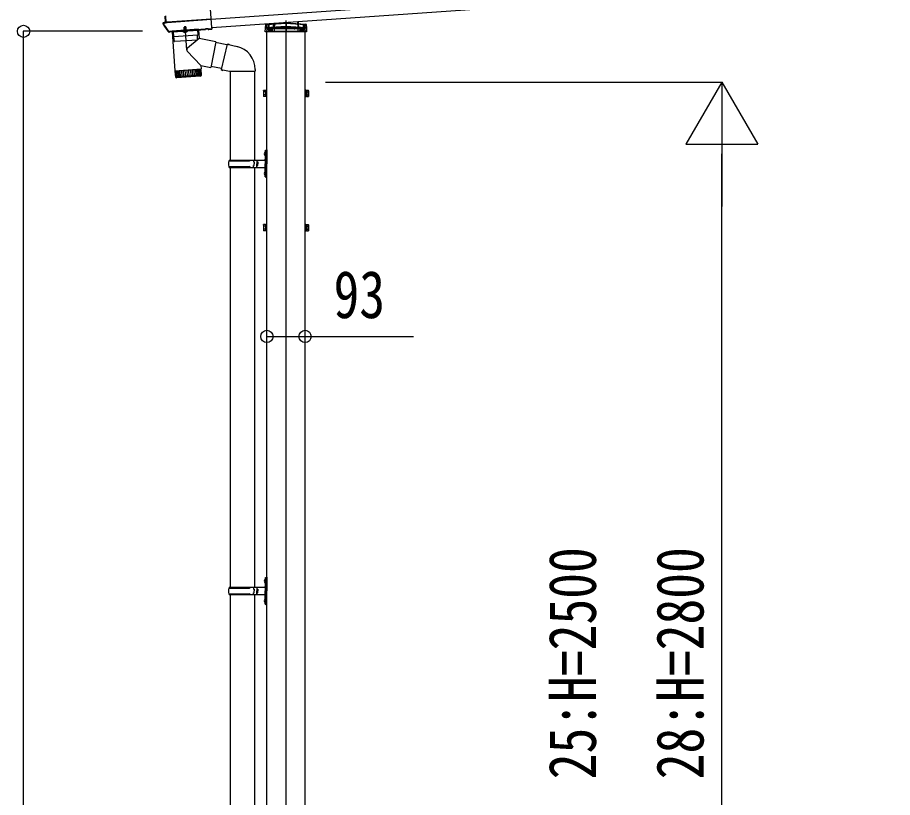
# Model space of a CAD drawing. Units: millimetres, scale not verified. Extents: x -14718 to 14718, y -10395 to 10395.
# Drawn here: x -2182 to -48, y -4081 to -2180 of the extents above; entities that cross this region are included whole.
import ezdxf
from ezdxf.enums import TextEntityAlignment as Align

# ---------------------------------------------------------------- set-up
doc = ezdxf.new("R2010")
doc.units = ezdxf.units.MM
doc.header["$LTSCALE"] = 50
for name, color, linetype in [('0-3_YKK_12', 2, 'Continuous'), ('0-4_YKK_13', 4, 'Continuous'), ('0-5_YKK_A1', 4, 'Continuous'), ('0-6_YKK_D', 6, 'Continuous')]:
    doc.layers.add(name, color=color, linetype=linetype)
doc.styles.add('ＭＳ ゴシック', font='')
doc.styles.get('ＭＳ ゴシック').set_extended_font_data('MS Gothic')

msp = doc.modelspace()

# ---------------------------------------------------------------- linework, layer by layer
at = {"layer": '0-3_YKK_12'}
msp.add_line((-1527.43, -2187.64), (-1527.43, -5580.37), dxfattribs=at)
at = {"layer": '0-4_YKK_13'}
for p, q in [((-1708.61, -2205.5), (-1712.66, -2147.61)), ((-1819.62, -2191.9), (-1820.76, -2175.57)), ((-1825.41, -2193.47), (-1819.62, -2191.9)), ((-1823.94, -2193.37), (-1818.36, -2191.75)), ((-1820.29, -2190.71), (-1821.21, -2190.77)), ((-1818.71, -2191.84), (-1819.62, -2191.9)), ((-1819.07, -2190.51), (-1819.6, -2190.55)), ((-1818.36, -2191.75), (-1818.14, -2191.74)), ((-1817.3, -2190.5), (-1710.18, -2183.01)), ((-1817.22, -2191.74), (-1710.09, -2184.24)), ((-1577.3, -2205.63), (-1576.77, -2197.12)), ((-1575.85, -2196.19), (-1527.43, -2192.8)), ((-1574.35, -2206.56), (-1573.83, -2198.05)), ((-1527.43, -2194.8), (-1573.83, -2198.05)), ((-1570.63, -2197.83), (-1570.63, -2211.47)), ((-1569.43, -2197.74), (-1569.43, -2206.21)), ((-1558.13, -2204.7), (-1557.5, -2194.45)), ((-1555.49, -2194.31), (-1556.25, -2206.7)), ((-1527.43, -2192.8), (-1479.01, -2196.19)), ((-1527.43, -2192.8), (-1527.43, -2193.74)), ((-1481.04, -2198.05), (-1527.43, -2194.8)), ((-1527.36, -2196.02), (-1527.36, -2214.02)), ((-1499.61, -2190.41), (-1498.61, -2206.7)), ((-1497.61, -2190.27), (-1497.33, -2194.9)), ((-1497.33, -2194.9), (-1496.73, -2204.7)), ((-1485.43, -2197.74), (-1485.43, -2206.21)), ((-1484.23, -2197.83), (-1484.23, -2211.47)), ((-1481.04, -2198.05), (-1480.51, -2206.56)), ((-1478.09, -2197.12), (-1477.57, -2205.63)), ((-1812.18, -2214.15), (-1811.46, -2214.1)), ((-1811.81, -2215.63), (-1811.35, -2215.6)), ((-1811.46, -2214.1), (-1811.35, -2215.6)), ((-1805.19, -2214.8), (-1811.18, -2215.22)), ((-1805.3, -2213.3), (-1805.19, -2214.8)), ((-1805.27, -2214.26), (-1805.26, -2214.26)), ((-1804.97, -2215.15), (-1805.19, -2214.8)), ((-1805.07, -2213.65), (-1723.67, -2207.96)), ((-1805.07, -2213.65), (-1804.97, -2215.15)), ((-1804.97, -2215.15), (-1723.57, -2209.46)), ((-1740.93, -2210.67), (-1804.77, -2215.13)), ((-1804.77, -2215.13), (-1798.15, -2309.9)), ((-1804.21, -2215.09), (-1741.36, -2210.7)), ((-1802.56, -2214.97), (-1801.43, -2226.44)), ((-1778.67, -2213.3), (-1766.9, -2212.48)), ((-1778.65, -2213.55), (-1778.67, -2213.3)), ((-1766.88, -2212.73), (-1778.65, -2213.55)), ((-1775.18, -2203.04), (-1775.86, -2204.79)), ((-1770.87, -2204.44), (-1775.86, -2204.79)), ((-1775.52, -2209.59), (-1775.86, -2204.79)), ((-1775.1, -2209.46), (-1775.49, -2203.84)), ((-1771.79, -2202.8), (-1775.18, -2203.04)), ((-1775.1, -2215.64), (-1773.94, -2212.84)), ((-1772.84, -2212.15), (-1773.94, -2212.84)), ((-1769.64, -2258.79), (-1773.58, -2202.47)), ((-1772.84, -2212.15), (-1771.65, -2212.68)), ((-1770.87, -2204.44), (-1771.79, -2202.8)), ((-1770.11, -2215.29), (-1771.65, -2212.68)), ((-1770.97, -2209.17), (-1771.37, -2203.55)), ((-1770.54, -2209.24), (-1770.87, -2204.44)), ((-1766.88, -2212.73), (-1766.9, -2212.48)), ((-1743.01, -2210.81), (-1742.54, -2222.32)), ((-1740.93, -2210.67), (-1739.48, -2231.47)), ((-1723.67, -2207.96), (-1723.57, -2209.46)), ((-1723.39, -2209.08), (-1723.57, -2209.46)), ((-1723.5, -2207.58), (-1723.39, -2209.08)), ((-1717.41, -2208.66), (-1723.39, -2209.08)), ((-1717.51, -2207.16), (-1717.41, -2208.66)), ((-1717.18, -2209.01), (-1717.41, -2208.66)), ((-1717.29, -2207.51), (-1715.99, -2207.42)), ((-1717.29, -2207.51), (-1717.18, -2209.01)), ((-1717.18, -2209.01), (-1715.89, -2208.92)), ((-1715.99, -2207.42), (-1715.91, -2208.53)), ((-1715.91, -2208.53), (-1715.89, -2208.92)), ((-1715.89, -2208.92), (-1708.41, -2208.4)), ((-1708.61, -2205.47), (-1708.54, -2206.47)), ((-1708.51, -2206.9), (-1708.54, -2206.47)), ((-1576.37, -2204.69), (-1527.43, -2201.27)), ((-1576.3, -2204.7), (-1576.24, -2204.7)), ((-1576.24, -2204.7), (-1478.62, -2204.7)), ((-1574.4, -2207.5), (-1569.43, -2207.5)), ((-1574.36, -2206.7), (-1570.63, -2206.7)), ((-1548.93, -2204.78), (-1573.34, -2206.49)), ((-1570.63, -2206.7), (-1569.43, -2206.7)), ((-1570.63, -2211.47), (-1569.63, -2213.2)), ((-1569.63, -2213.2), (-1569.43, -2213.2)), ((-1569.43, -2206.21), (-1569.43, -2213.2)), ((-1569.43, -2206.7), (-1567.93, -2206.7)), ((-1569.43, -2213.2), (-1564.43, -2213.2)), ((-1567.93, -2206.11), (-1567.93, -2213.2)), ((-1567.93, -2206.7), (-1486.93, -2206.7)), ((-1564.83, -2206.7), (-1564.83, -2213.2)), ((-1564.7, -2206.7), (-1564.7, -2213.2)), ((-1564.43, -2205.86), (-1564.43, -2211.47)), ((-1564.43, -2211.47), (-1561.43, -2211.47)), ((-1564.43, -2213.2), (-1564.43, -2211.47)), ((-1561.43, -2213.2), (-1564.43, -2213.2)), ((-1561.43, -2205.65), (-1561.43, -2211.47)), ((-1561.43, -2211.47), (-1561.43, -2213.2)), ((-1561.43, -2213.2), (-1493.43, -2213.2)), ((-1558.19, -2205.64), (-1558.13, -2204.7)), ((-1556.77, -2215.2), (-1556.65, -2213.2)), ((-1556.25, -2206.7), (-1556.65, -2213.2)), ((-1553.43, -2204.7), (-1553.43, -2206.7)), ((-1548.93, -2204.78), (-1547.43, -2204.67)), ((-1548.93, -2207.5), (-1548.93, -2204.78)), ((-1547.43, -2207.5), (-1548.93, -2207.5)), ((-1527.43, -2203.27), (-1547.43, -2204.67)), ((-1547.43, -2204.67), (-1547.43, -2207.5)), ((-1527.43, -2201.27), (-1478.49, -2204.69)), ((-1527.43, -2201.27), (-1527.43, -2202.21)), ((-1507.43, -2204.67), (-1527.43, -2203.27)), ((-1507.43, -2207.5), (-1507.43, -2204.67)), ((-1507.43, -2204.67), (-1505.93, -2204.78)), ((-1507.43, -2207.5), (-1505.93, -2207.5)), ((-1505.93, -2204.78), (-1505.93, -2207.5)), ((-1481.52, -2206.49), (-1505.93, -2204.78)), ((-1501.43, -2206.7), (-1501.43, -2204.7)), ((-1498.61, -2206.7), (-1498.21, -2213.2)), ((-1498.21, -2213.2), (-1498.09, -2215.2)), ((-1496.73, -2204.7), (-1496.67, -2205.64)), ((-1493.43, -2205.65), (-1493.43, -2211.47)), ((-1493.43, -2211.47), (-1490.43, -2211.47)), ((-1490.43, -2205.86), (-1490.43, -2211.47)), ((-1490.43, -2211.47), (-1490.43, -2213.2)), ((-1490.43, -2213.2), (-1485.43, -2213.2)), ((-1490.16, -2206.7), (-1490.16, -2213.2)), ((-1490.03, -2206.7), (-1490.03, -2213.2)), ((-1486.93, -2206.11), (-1486.93, -2213.2)), ((-1486.93, -2206.7), (-1485.43, -2206.7)), ((-1485.43, -2206.21), (-1485.43, -2213.2)), ((-1485.43, -2206.7), (-1484.23, -2206.7)), ((-1485.43, -2207.5), (-1480.46, -2207.5)), ((-1485.43, -2213.2), (-1485.23, -2213.2)), ((-1485.23, -2213.2), (-1484.23, -2211.47)), ((-1484.23, -2206.7), (-1480.51, -2206.7)), ((-1478.62, -2204.7), (-1478.56, -2204.7)), ((-1743.01, -2222.84), (-1800.89, -2226.89)), ((-1799.41, -2238.33), (-1800.7, -2226.87)), ((-1743.48, -2234.9), (-1798.88, -2238.78)), ((-1739.48, -2231.47), (-1767.78, -2254.93)), ((-1743.01, -2234.39), (-1743.34, -2222.86)), ((-1698.72, -2239.4), (-1739.48, -2231.47)), ((-1698.72, -2239.4), (-1710.78, -2301.44)), ((-1734.91, -2296.74), (-1768.19, -2262.26)), ((-1671.57, -2246.46), (-1699.05, -2241.11)), ((-1671.16, -2244.67), (-1685.52, -2306.43)), ((-1671.16, -2244.67), (-1646.84, -2250.48)), ((-1734.91, -2296.74), (-1734.3, -2305.43)), ((-1734.91, -2296.74), (-1710.78, -2301.44)), ((-1685.1, -2304.64), (-1710.44, -2299.72)), ((-1798.15, -2309.9), (-1734.3, -2305.43)), ((-1734.23, -2306.43), (-1798.08, -2310.9)), ((-1798.08, -2310.9), (-1796.94, -2323.9)), ((-1796.36, -2325.43), (-1797.38, -2310.85)), ((-1796.94, -2323.85), (-1733.55, -2319.42)), ((-1796.15, -2310.76), (-1795.11, -2325.72)), ((-1793.29, -2325.6), (-1794.34, -2310.63)), ((-1736.34, -2322.62), (-1793.74, -2326.63)), ((-1793.66, -2309.58), (-1793.57, -2310.58)), ((-1791.98, -2310.47), (-1790.93, -2325.43)), ((-1788.07, -2325.23), (-1789.12, -2310.27)), ((-1784.76, -2325), (-1785.81, -2310.04)), ((-1782.12, -2309.78), (-1781.07, -2324.74)), ((-1778.11, -2309.5), (-1777.07, -2324.46)), ((-1773.88, -2309.2), (-1772.83, -2324.17)), ((-1769.49, -2308.9), (-1768.45, -2323.86)), ((-1765.04, -2308.59), (-1764, -2323.55)), ((-1760.61, -2308.28), (-1759.57, -2323.24)), ((-1756.29, -2307.97), (-1755.24, -2322.94)), ((-1752.16, -2307.68), (-1751.12, -2322.65)), ((-1748.31, -2307.42), (-1747.26, -2322.38)), ((-1744.8, -2307.17), (-1743.75, -2322.13)), ((-1741.7, -2306.95), (-1740.66, -2321.92)), ((-1739.08, -2306.77), (-1738.04, -2321.73)), ((-1738.79, -2305.75), (-1738.74, -2306.75)), ((-1736.99, -2306.62), (-1735.95, -2321.59)), ((-1735.47, -2306.52), (-1734.42, -2321.48)), ((-1733.55, -2319.47), (-1734.23, -2306.43)), ((-1685.52, -2306.43), (-1665.44, -2310.97)), ((-1685.52, -2306.43), (-1681.52, -2309.1)), ((-1680.64, -2307.53), (-1681.52, -2309.1)), ((-1665.44, -2310.97), (-1602.7, -2310.97)), ((-1663.92, -2310.97), (-1663.92, -2527.33)), ((-1604.22, -2310.97), (-1604.22, -2527.33)), ((-1602.7, -2306.8), (-1602.7, -2310.97)), ((-1582.63, -2358.5), (-1582.05, -2357.49)), ((-1582.63, -2358.5), (-1582.63, -2371.5)), ((-1577.13, -2357.49), (-1582.05, -2357.49)), ((-1577.13, -2361.25), (-1582.05, -2361.25)), ((-1577.13, -2368.75), (-1582.05, -2368.75)), ((-1577.14, -2365.3), (-1575.53, -2365.3)), ((-1577.13, -2357.29), (-1577.13, -2372.31)), ((-1575.53, -2357.75), (-1577.13, -2357.75)), ((-1577.13, -2360.8), (-1577.13, -2368.8)), ((-1577.13, -2364.3), (-1575.53, -2364.3)), ((-1575.53, -2364.3), (-1575.53, -2357.75)), ((-1575.53, -2371.85), (-1575.53, -2365.3)), ((-1479.33, -2357.75), (-1477.73, -2357.75)), ((-1479.33, -2364.3), (-1479.33, -2357.75)), ((-1477.73, -2364.3), (-1479.33, -2364.3)), ((-1477.72, -2365.3), (-1479.33, -2365.3)), ((-1479.33, -2371.85), (-1479.33, -2365.3)), ((-1477.73, -2357.29), (-1472.81, -2357.29)), ((-1477.73, -2357.29), (-1477.73, -2372.31)), ((-1477.73, -2360.8), (-1477.73, -2368.8)), ((-1477.73, -2361.05), (-1472.81, -2361.05)), ((-1477.73, -2368.55), (-1472.81, -2368.55)), ((-1472.23, -2358.3), (-1472.81, -2357.29)), ((-1472.23, -2358.3), (-1472.23, -2371.3)), ((-1582.63, -2371.5), (-1582.05, -2372.51)), ((-1577.13, -2372.51), (-1582.05, -2372.51)), ((-1577.13, -2371.85), (-1575.53, -2371.85)), ((-1477.73, -2371.85), (-1479.33, -2371.85)), ((-1477.73, -2372.31), (-1472.81, -2372.31)), ((-1472.23, -2371.3), (-1472.81, -2372.31)), ((-1580.23, -2510.19), (-1578.19, -2511.18)), ((-1578.96, -2508.18), (-1578.33, -2508.18)), ((-1578.96, -2508.18), (-1578.96, -2516.48)), ((-1578.96, -2516.48), (-1578.33, -2516.48)), ((-1578.33, -2508.18), (-1578.33, -2516.48)), ((-1578.33, -2508.18), (-1577.93, -2508.58)), ((-1578.33, -2516.48), (-1577.93, -2516.08)), ((-1578.19, -2511.18), (-1577.58, -2512.33)), ((-1577.93, -2504.33), (-1574.93, -2502.83)), ((-1577.93, -2504.33), (-1577.93, -2536.33)), ((-1577.93, -2508.58), (-1577.93, -2516.08)), ((-1574.93, -2502.83), (-1574.93, -2536.33)), ((-1574.93, -2502.83), (-1573.93, -2502.83)), ((-1573.93, -2502.83), (-1573.93, -2536.33)), ((-1666.9, -2529.33), (-1616.57, -2529.33)), ((-1665.9, -2527.33), (-1579.9, -2527.33)), ((-1665.9, -2527.33), (-1665.9, -2529.33)), ((-1606.9, -2527.33), (-1606.9, -2531.83)), ((-1606.9, -2531.83), (-1604.9, -2531.83)), ((-1604.9, -2531.83), (-1604.9, -2536.33)), ((-1604.9, -2540.83), (-1604.9, -2536.33)), ((-1598.93, -2527.33), (-1598.93, -2536.33)), ((-1598.93, -2531.83), (-1595.93, -2531.83)), ((-1598.93, -2545.33), (-1598.93, -2536.33)), ((-1595.93, -2531.83), (-1595.93, -2536.33)), ((-1595.93, -2540.83), (-1595.93, -2536.33)), ((-1577.93, -2568.33), (-1577.93, -2536.33)), ((-1574.93, -2569.83), (-1574.93, -2536.33)), ((-1573.93, -2569.83), (-1573.93, -2536.33)), ((-1666.9, -2543.33), (-1616.57, -2543.33)), ((-1665.9, -2545.33), (-1665.9, -2543.33)), ((-1665.9, -2545.33), (-1579.9, -2545.33)), ((-1663.92, -2545.33), (-1663.92, -3568.78)), ((-1606.9, -2545.33), (-1606.9, -2540.83)), ((-1606.9, -2540.83), (-1604.9, -2540.83)), ((-1604.22, -2545.33), (-1604.22, -3568.78)), ((-1598.93, -2540.83), (-1595.93, -2540.83)), ((-1580.23, -2558.19), (-1578.19, -2559.18)), ((-1578.96, -2556.18), (-1578.33, -2556.18)), ((-1578.96, -2556.18), (-1578.96, -2564.48)), ((-1578.33, -2556.18), (-1578.33, -2564.48)), ((-1578.33, -2556.18), (-1577.93, -2556.58)), ((-1578.19, -2559.18), (-1577.58, -2560.33)), ((-1577.93, -2556.58), (-1577.93, -2564.08)), ((-1578.96, -2564.48), (-1578.33, -2564.48)), ((-1578.33, -2564.48), (-1577.93, -2564.08)), ((-1577.93, -2568.33), (-1574.93, -2569.83)), ((-1574.93, -2569.83), (-1573.93, -2569.83)), ((-1582.63, -2685.8), (-1582.05, -2684.79)), ((-1582.63, -2685.8), (-1582.63, -2698.8)), ((-1577.13, -2684.79), (-1582.05, -2684.79)), ((-1577.13, -2688.55), (-1582.05, -2688.55)), ((-1577.13, -2684.59), (-1577.13, -2699.61)), ((-1575.53, -2685.05), (-1577.13, -2685.05)), ((-1577.13, -2688.1), (-1577.13, -2696.1)), ((-1575.53, -2691.6), (-1575.53, -2685.05)), ((-1479.33, -2685.05), (-1477.73, -2685.05)), ((-1479.33, -2691.6), (-1479.33, -2685.05)), ((-1477.73, -2684.59), (-1472.81, -2684.59)), ((-1477.73, -2684.59), (-1477.73, -2699.61)), ((-1477.73, -2688.1), (-1477.73, -2696.1)), ((-1477.73, -2688.35), (-1472.81, -2688.35)), ((-1472.23, -2685.6), (-1472.81, -2684.59)), ((-1472.23, -2685.6), (-1472.23, -2698.6)), ((-1582.63, -2698.8), (-1582.05, -2699.81)), ((-1577.13, -2696.05), (-1582.05, -2696.05)), ((-1577.13, -2699.81), (-1582.05, -2699.81)), ((-1577.14, -2692.6), (-1575.53, -2692.6)), ((-1577.13, -2691.6), (-1575.53, -2691.6)), ((-1577.13, -2699.15), (-1575.53, -2699.15)), ((-1575.53, -2699.15), (-1575.53, -2692.6)), ((-1477.73, -2691.6), (-1479.33, -2691.6)), ((-1477.72, -2692.6), (-1479.33, -2692.6)), ((-1479.33, -2699.15), (-1479.33, -2692.6)), ((-1477.73, -2699.15), (-1479.33, -2699.15)), ((-1477.73, -2695.85), (-1472.81, -2695.85)), ((-1477.73, -2699.61), (-1472.81, -2699.61)), ((-1472.23, -2698.6), (-1472.81, -2699.61)), ((-1580.23, -3551.64), (-1578.19, -3552.63)), ((-1578.96, -3549.63), (-1578.33, -3549.63)), ((-1578.96, -3549.63), (-1578.96, -3557.93)), ((-1578.96, -3557.93), (-1578.33, -3557.93)), ((-1578.33, -3549.63), (-1578.33, -3557.93)), ((-1578.33, -3549.63), (-1577.93, -3550.03)), ((-1578.33, -3557.93), (-1577.93, -3557.53)), ((-1578.19, -3552.63), (-1577.58, -3553.78)), ((-1577.93, -3545.78), (-1574.93, -3544.28)), ((-1577.93, -3545.78), (-1577.93, -3577.78)), ((-1577.93, -3550.03), (-1577.93, -3557.53)), ((-1574.93, -3544.28), (-1574.93, -3577.78)), ((-1574.93, -3544.28), (-1573.93, -3544.28)), ((-1573.93, -3544.28), (-1573.93, -3577.78)), ((-1666.9, -3570.78), (-1616.57, -3570.78)), ((-1666.9, -3584.78), (-1616.57, -3584.78)), ((-1665.9, -3568.78), (-1579.9, -3568.78)), ((-1665.9, -3568.78), (-1665.9, -3570.78)), ((-1665.9, -3586.78), (-1665.9, -3584.78)), ((-1606.9, -3568.78), (-1606.9, -3573.28)), ((-1606.9, -3573.28), (-1604.9, -3573.28)), ((-1606.9, -3586.78), (-1606.9, -3582.28)), ((-1606.9, -3582.28), (-1604.9, -3582.28)), ((-1604.9, -3573.28), (-1604.9, -3577.78)), ((-1604.9, -3582.28), (-1604.9, -3577.78)), ((-1598.93, -3568.78), (-1598.93, -3577.78)), ((-1598.93, -3573.28), (-1595.93, -3573.28)), ((-1598.93, -3586.78), (-1598.93, -3577.78)), ((-1598.93, -3582.28), (-1595.93, -3582.28)), ((-1595.93, -3573.28), (-1595.93, -3577.78)), ((-1595.93, -3582.28), (-1595.93, -3577.78)), ((-1577.93, -3609.78), (-1577.93, -3577.78)), ((-1574.93, -3611.28), (-1574.93, -3577.78)), ((-1573.93, -3611.28), (-1573.93, -3577.78)), ((-1665.9, -3586.78), (-1579.9, -3586.78)), ((-1663.92, -3586.78), (-1663.92, -4610.23)), ((-1604.22, -3586.78), (-1604.22, -4610.23)), ((-1580.23, -3599.64), (-1578.19, -3600.63)), ((-1578.96, -3597.63), (-1578.33, -3597.63)), ((-1578.96, -3597.63), (-1578.96, -3605.93)), ((-1578.96, -3605.93), (-1578.33, -3605.93)), ((-1578.33, -3597.63), (-1578.33, -3605.93)), ((-1578.33, -3597.63), (-1577.93, -3598.03)), ((-1578.33, -3605.93), (-1577.93, -3605.53)), ((-1578.19, -3600.63), (-1577.58, -3601.78)), ((-1577.93, -3598.03), (-1577.93, -3605.53)), ((-1577.93, -3609.78), (-1574.93, -3611.28)), ((-1574.93, -3611.28), (-1573.93, -3611.28))]:
    msp.add_line(p, q, dxfattribs=at)
for points in [[(-1825.81, -2192.02), (-1821.21, -2190.77), (-1822.18, -2176.91)], [(-1813.23, -2213.67), (-1819.79, -2204.64), (-1826.15, -2195.45)], [(-1805.07, -2213.65), (-1805.3, -2213.3), (-1811.28, -2213.72), (-1811.46, -2214.1)], [(-1811.28, -2213.72), (-1811.18, -2215.22), (-1811.35, -2215.6)], [(-1740.43, -2209.63), (-1740.5, -2208.63), (-1805.35, -2213.16), (-1805.28, -2214.16)], [(-1717.29, -2207.51), (-1717.51, -2207.16), (-1723.5, -2207.58), (-1723.67, -2207.96)], [(-1715.99, -2207.42), (-1708.51, -2206.9), (-1708.43, -2208)], [(-1715.91, -2208.53), (-1708.43, -2208), (-1708.41, -2208.4)], [(-1477.98, -2215.2), (-1576.88, -2215.2), (-1577.88, -2215.2), (-1577.3, -2205.63)], [(-1573.34, -2206.49), (-1574.35, -2206.56), (-1574.88, -2215.2)], [(-1490.43, -2213.2), (-1493.43, -2213.2), (-1493.43, -2211.47)], [(-1479.99, -2215.2), (-1480.51, -2206.56), (-1481.52, -2206.49)], [(-1477.57, -2205.63), (-1476.98, -2215.2), (-1477.98, -2215.2)], [(-1671.16, -2244.67), (-1666.43, -2244.23), (-1666.29, -2245.83)], [(-1580.23, -2514.48), (-1578.19, -2513.48), (-1577.58, -2512.33)], [(-1580.23, -2562.48), (-1578.19, -2561.48), (-1577.58, -2560.33)], [(-1580.23, -3555.93), (-1578.19, -3554.93), (-1577.58, -3553.78)], [(-1580.23, -3603.93), (-1578.19, -3602.93), (-1577.58, -3601.78)]]:
    msp.add_lwpolyline(points, dxfattribs=at)
for points in [[(-1573.93, -2373.3), (-1573.93, -2356.3), (-1575.53, -2356.3), (-1575.53, -2373.3)], [(-1480.93, -2373.3), (-1480.93, -2356.3), (-1479.33, -2356.3), (-1479.33, -2373.3)], [(-1573.93, -2700.6), (-1573.93, -2683.6), (-1575.53, -2683.6), (-1575.53, -2700.6)], [(-1480.93, -2700.6), (-1480.93, -2683.6), (-1479.33, -2683.6), (-1479.33, -2700.6)]]:
    msp.add_lwpolyline(points, close=True, dxfattribs=at)
for centre, radius, start, end in [((-1825.07, -2194.72), 2.8, 105.16971, 214.06629), ((-1411.54, -1915.1), 502, 214.06629, 216.59248), ((-1825.07, -2194.72), 1.3, 105.30295, 214.13631), ((-1575.78, -2197.18), 1, 94, 176.5), ((-1479.08, -2197.18), 1, 3.5, 86), ((-1812.03, -2212.44), 3.19, 216.58984, 274.01289), ((-1812.27, -2212.95), 1.2, 216.62025, 274.01295), ((-1804.28, -2214.09), 1, 184, 274), ((-1773.11, -2208.2), 7.7, 223.98312, 324.01688), ((-1741.43, -2209.7), 1, 274, 4), ((-1576.3, -2205.69), 1, 94, 176.5), ((-1576.3, -2205.7), 1, 90, 176.5), ((-1478.56, -2205.7), 1, 3.5, 90), ((-1478.56, -2205.69), 1, 3.5, 86), ((-1800.93, -2226.39), 0.5, 185.67065, 274), ((-1798.92, -2238.28), 0.5, 186.38594, 274), ((-1743.51, -2234.4), 0.5, 274, 1.61406), ((-1743.04, -2222.34), 0.5, 274, 2.32935), ((-1764.59, -2258.78), 5, 129.65551, 223.97399), ((-1660.7, -2306.8), 58, 0, 76.56538), ((-1793.95, -2323.64), 3, 185, 274.04832), ((-1736.55, -2319.62), 3, 274, 3), ((-1579.31, -2359.37), 3.32, 145.61575, 214.38425), ((-1570.21, -2365), 12.42, 162.41205, 197.58795), ((-1579.31, -2370.63), 3.32, 145.61575, 214.38425), ((-1475.55, -2359.17), 3.32, 325.61575, 34.38425), ((-1484.65, -2364.8), 12.42, 342.41205, 17.58795), ((-1475.55, -2370.43), 3.32, 325.61575, 34.38425), ((-1574.63, -2512.33), 6, 136.21765, 223.78235), ((-1618.15, -2536.33), 49.25, 171.82876, 180.00002), ((-1618.15, -2536.33), 49.25, 180.00002, 188.17127), ((-1616.57, -2527.33), 2, 270, 359.99998), ((-1579.93, -2525.33), 2, 270, 359.99998), ((-1616.57, -2545.33), 2, 0.00005, 90.00004), ((-1574.63, -2560.33), 6, 136.21765, 223.78235), ((-1579.93, -2547.33), 2, 0.00005, 90.00004), ((-1579.31, -2686.67), 3.32, 145.61575, 214.38425), ((-1570.21, -2692.3), 12.42, 162.41205, 197.58795), ((-1475.55, -2686.47), 3.32, 325.61575, 34.38425), ((-1484.65, -2692.1), 12.42, 342.41205, 17.58795), ((-1579.31, -2697.93), 3.32, 145.61575, 214.38425), ((-1475.55, -2697.73), 3.32, 325.61575, 34.38425), ((-1574.63, -3553.78), 6, 136.21765, 223.78235), ((-1618.15, -3577.78), 49.25, 171.82876, 180.00002), ((-1618.15, -3577.78), 49.25, 180.00002, 188.17127), ((-1616.57, -3568.78), 2, 270, 359.99998), ((-1616.57, -3586.78), 2, 0.00005, 90.00004), ((-1579.93, -3566.78), 2, 270, 359.99998), ((-1574.63, -3601.78), 6, 136.21765, 223.78235), ((-1579.93, -3588.78), 2, 0.00005, 90.00004)]:
    msp.add_arc(centre, radius, start, end, dxfattribs=at)
for centre, major_axis, ratio, start_param, end_param in [((-1817.35, -2189.91), (2.95, 0.8), 0.014957, 3.2171785, 3.8372566), ((-1817.35, -2189.92), (2.99, 0.21), 0.19438, 4.0848352, 4.712389), ((-1817.24, -2191.43), (1.48, 0.4), 0.014957, 3.2171785, 3.8435615), ((-1817.24, -2191.44), (1.5, 0.1), 0.19438, 4.0561004, 4.712389)]:
    msp.add_ellipse(centre, major_axis=major_axis, ratio=ratio, start_param=start_param, end_param=end_param, dxfattribs=at)
at = {"layer": '0-5_YKK_A1'}
for p, q in [((1087.44, -1989.07), (-1710.06, -2184.69)), ((1088.86, -2009.38), (-1708.64, -2205))]:
    msp.add_line(p, q, dxfattribs=at)
for points in [[(-1573.93, -5387.5), (-1480.93, -5387.5), (-1480.93, -4837.5), (-1480.93, -2214.7)], [(-1573.93, -5387.5), (-1573.93, -4837.5), (-1573.93, -2214.7)]]:
    msp.add_lwpolyline(points, dxfattribs=at)
at = {"layer": '0-6_YKK_D'}
for p, q in [((-1877.39, -2213.64), (-2168.43, -2213.64)), ((-2167.43, -4837.5), (-2167.43, -2213.64)), ((-1430.93, -2337.5), (-463.29, -2337.5)), ((-464.29, -2337.5), (-551.79, -2489.05)), ((-464.29, -2337.5), (-376.79, -2489.05)), ((-464.29, -2337.5), (-464.29, -2640.61)), ((-551.79, -2489.05), (-376.79, -2489.05)), ((-464.29, -4662.5), (-464.29, -2512.5))]:
    msp.add_line(p, q, dxfattribs=at)
msp.add_lwpolyline([(-1573.93, -2957.33), (-1480.93, -2957.33), (-1216.63, -2957.33)], dxfattribs=at)
for centre in [(-2167.43, -2213.64), (-1573.93, -2957.33), (-1480.93, -2957.33)]:
    msp.add_circle(centre, 14.88, dxfattribs=at)

# ---------------------------------------------------------------- texts
at = {"layer": '0-6_YKK_D', "style": 'ＭＳ ゴシック', "width": 0.8}
msp.add_text('93', height=115.5, dxfattribs=at).set_placement((-1411.43, -2947.33), align=Align.BOTTOM_LEFT)
for s, p in [('25:H=2500', (-736.79, -4036.9)), ('28:H=2800', (-474.29, -4036.9))]:
    msp.add_text(s, height=115.5, rotation=90, dxfattribs=at).set_placement(p, align=Align.BOTTOM_LEFT)

doc.saveas('drawing.dxf')
